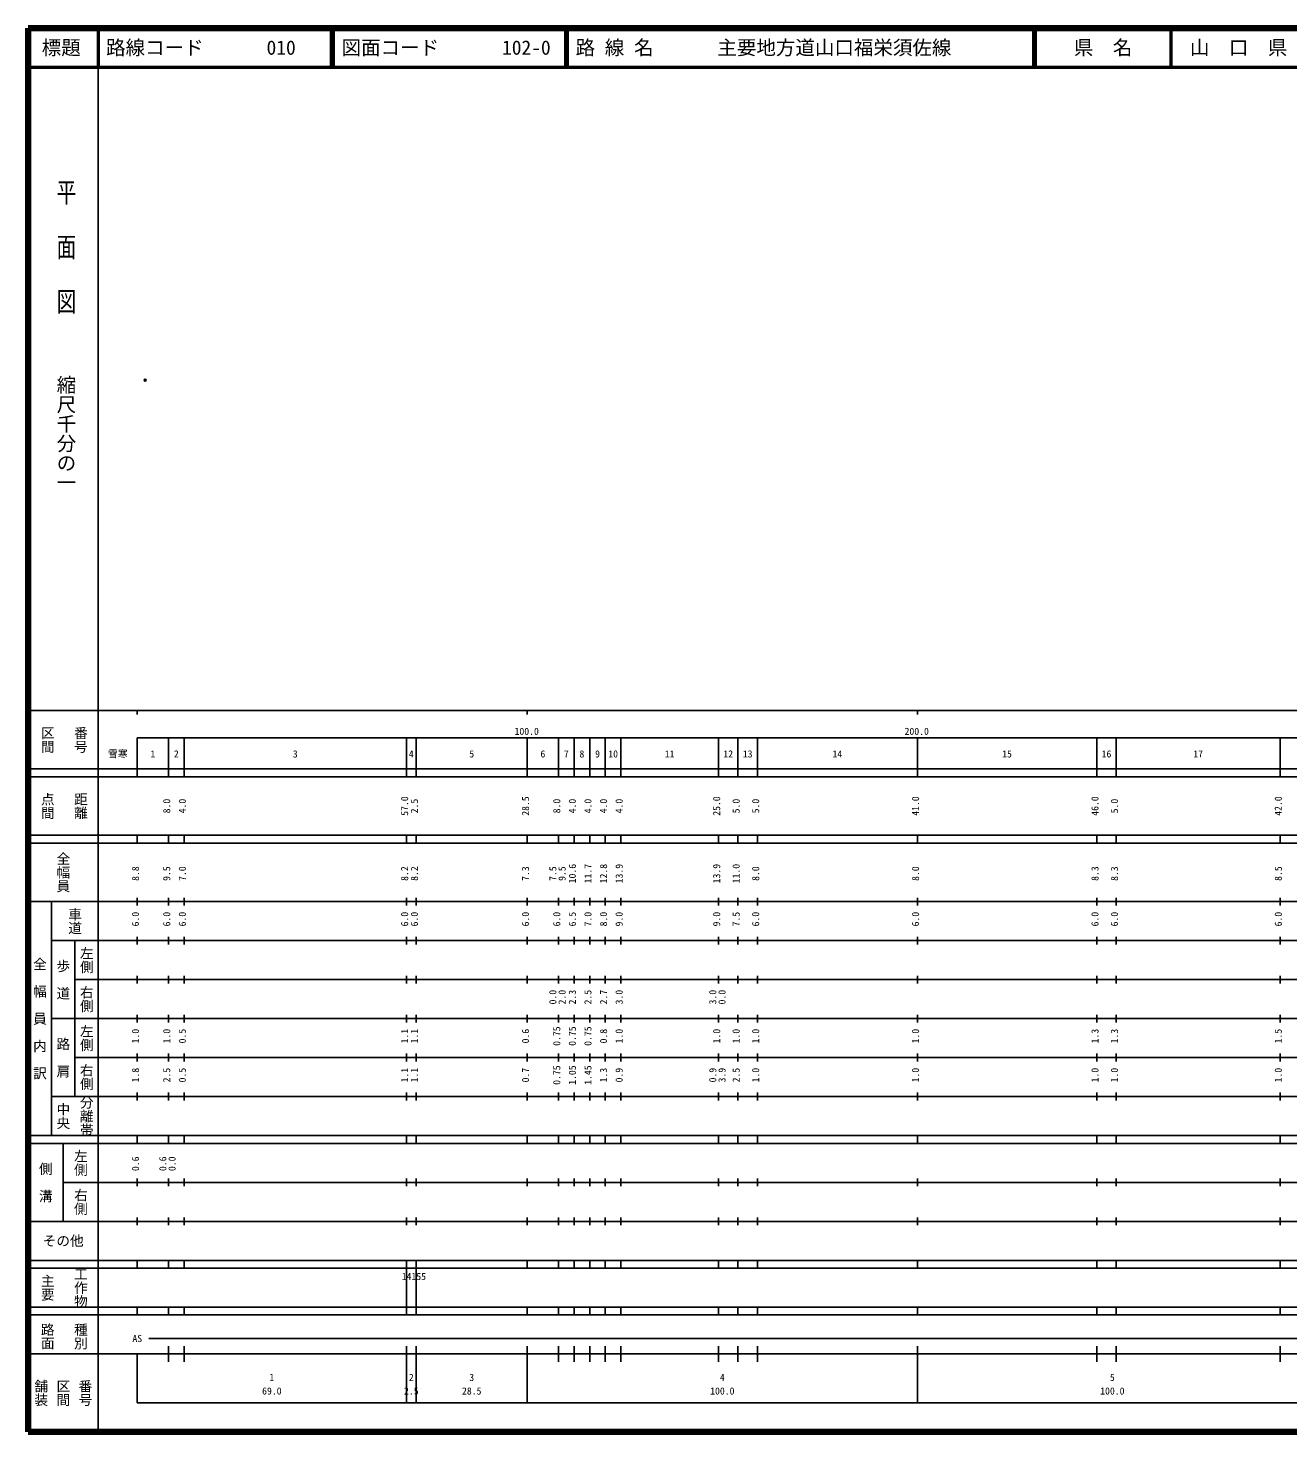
# Model space of a CAD drawing. Units: millimetres on the paper. Extents: x 40 to 680, y 20 to 380.
# Drawn here: x 40 to 363, y 20 to 380 of the extents above; entities that cross this region are included whole.
import ezdxf
from ezdxf.enums import TextEntityAlignment as Align

# ---------------------------------------------------------------- set-up
doc = ezdxf.new("R2010")
doc.units = ezdxf.units.MM
doc.header["$PDMODE"] = 32
doc.header["$PDSIZE"] = 0.5
doc.layers.add('M-OTRS', color=6, linetype='Continuous')
doc.layers.add('M-TTL-TXT', color=7, linetype='Continuous')
for name, color, linetype, lineweight in [('M-TTL', 2, 'Continuous', 140), ('M-TTL-BAND', 7, 'Continuous', 25), ('M-TTL-LINE', 7, 'Continuous', 50)]:
    doc.layers.add(name, color=color, linetype=linetype, lineweight=lineweight)
doc.styles.add('@ＭＳ ゴシック', font='')
doc.styles.add('ＭＳ ゴシック', font='')
doc.styles.get('@ＭＳ ゴシック').set_extended_font_data('@MS Gothic')
doc.styles.get('ＭＳ ゴシック').set_extended_font_data('MS Gothic')

msp = doc.modelspace()

# ---------------------------------------------------------------- linework, layer by layer
at = {"layer": 'M-OTRS'}
msp.add_point((70.042, 289.707), dxfattribs=at)
at = {"layer": 'M-TTL'}
for p, q in [((40, 380), (40, 20)), ((680, 380), (40, 380)), ((40, 20), (680, 20))]:
    msp.add_line(p, q, dxfattribs=at)
at = {"layer": 'M-TTL-BAND'}
for p, q in [((58, 370), (58, 20)), ((40, 205), (579, 205)), ((68, 205), (68, 204)), ((168, 205), (168, 204)), ((268, 205), (268, 204)), ((68, 198), (579, 198)), ((68, 198), (68, 188)), ((76, 188), (76, 198)), ((80, 188), (80, 198)), ((137, 188), (137, 198)), ((139.5, 188), (139.5, 198)), ((168, 188), (168, 198)), ((176, 188), (176, 198)), ((180, 188), (180, 198)), ((184, 188), (184, 198)), ((188, 188), (188, 198)), ((192, 188), (192, 198)), ((217, 188), (217, 198)), ((222, 188), (222, 198)), ((227, 188), (227, 198)), ((268, 188), (268, 198)), ((314, 188), (314, 198)), ((319, 188), (319, 198)), ((361, 188), (361, 198)), ((40, 190), (579, 190)), ((40, 188), (579, 188)), ((40, 173), (579, 173)), ((68, 171), (68, 173)), ((76, 171), (76, 173)), ((80, 171), (80, 173)), ((137, 171), (137, 173)), ((139.5, 171), (139.5, 173)), ((168, 171), (168, 173)), ((176, 171), (176, 173)), ((180, 171), (180, 173)), ((184, 171), (184, 173)), ((188, 171), (188, 173)), ((192, 171), (192, 173)), ((217, 171), (217, 173)), ((222, 171), (222, 173)), ((227, 171), (227, 173)), ((268, 171), (268, 173)), ((314, 171), (314, 173)), ((319, 171), (319, 173)), ((361, 171), (361, 173)), ((40, 171), (579, 171)), ((40, 156), (579, 156)), ((46, 96), (46, 156)), ((68, 155), (68, 157)), ((76, 155), (76, 157)), ((80, 155), (80, 157)), ((137, 155), (137, 157)), ((139.5, 155), (139.5, 157)), ((168, 155), (168, 157)), ((176, 155), (176, 157)), ((180, 155), (180, 157)), ((184, 155), (184, 157)), ((188, 155), (188, 157)), ((192, 155), (192, 157)), ((217, 155), (217, 157)), ((222, 155), (222, 157)), ((227, 155), (227, 157)), ((268, 155), (268, 157)), ((314, 155), (314, 157)), ((319, 155), (319, 157)), ((361, 155), (361, 157)), ((46, 146), (579, 146)), ((52, 146), (52, 106)), ((68, 145), (68, 147)), ((76, 145), (76, 147)), ((80, 145), (80, 147)), ((137, 145), (137, 147)), ((139.5, 145), (139.5, 147)), ((168, 145), (168, 147)), ((176, 145), (176, 147)), ((180, 145), (180, 147)), ((184, 145), (184, 147)), ((188, 145), (188, 147)), ((192, 145), (192, 147)), ((217, 145), (217, 147)), ((222, 145), (222, 147)), ((227, 145), (227, 147)), ((268, 145), (268, 147)), ((314, 145), (314, 147)), ((319, 145), (319, 147)), ((361, 145), (361, 147)), ((68, 135), (68, 137)), ((76, 135), (76, 137)), ((80, 135), (80, 137)), ((137, 135), (137, 137)), ((139.5, 135), (139.5, 137)), ((168, 135), (168, 137)), ((176, 135), (176, 137)), ((180, 135), (180, 137)), ((184, 135), (184, 137)), ((188, 135), (188, 137)), ((192, 135), (192, 137)), ((217, 135), (217, 137)), ((222, 135), (222, 137)), ((227, 135), (227, 137)), ((268, 135), (268, 137)), ((314, 135), (314, 137)), ((319, 135), (319, 137)), ((361, 135), (361, 137)), ((52, 136), (579, 136)), ((46, 126), (579, 126)), ((68, 125), (68, 127)), ((76, 125), (76, 127)), ((80, 125), (80, 127)), ((137, 125), (137, 127)), ((139.5, 125), (139.5, 127)), ((168, 125), (168, 127)), ((176, 125), (176, 127)), ((180, 125), (180, 127)), ((184, 125), (184, 127)), ((188, 125), (188, 127)), ((192, 125), (192, 127)), ((217, 125), (217, 127)), ((222, 125), (222, 127)), ((227, 125), (227, 127)), ((268, 125), (268, 127)), ((314, 125), (314, 127)), ((319, 125), (319, 127)), ((361, 125), (361, 127)), ((52, 116), (579, 116)), ((68, 115), (68, 117)), ((76, 115), (76, 117)), ((80, 115), (80, 117)), ((137, 115), (137, 117)), ((139.5, 115), (139.5, 117)), ((168, 115), (168, 117)), ((176, 115), (176, 117)), ((180, 115), (180, 117)), ((184, 115), (184, 117)), ((188, 115), (188, 117)), ((192, 115), (192, 117)), ((217, 115), (217, 117)), ((222, 115), (222, 117)), ((227, 115), (227, 117)), ((268, 115), (268, 117)), ((314, 115), (314, 117)), ((319, 115), (319, 117)), ((361, 115), (361, 117)), ((46, 106), (579, 106)), ((68, 105), (68, 107)), ((76, 105), (76, 107)), ((80, 105), (80, 107)), ((137, 105), (137, 107)), ((139.5, 105), (139.5, 107)), ((168, 105), (168, 107)), ((176, 105), (176, 107)), ((180, 105), (180, 107)), ((184, 105), (184, 107)), ((188, 105), (188, 107)), ((192, 105), (192, 107)), ((217, 105), (217, 107)), ((222, 105), (222, 107)), ((227, 105), (227, 107)), ((268, 105), (268, 107)), ((314, 105), (314, 107)), ((319, 105), (319, 107)), ((361, 105), (361, 107)), ((40, 96), (579, 96)), ((40, 94), (579, 94)), ((49, 94), (49, 74)), ((68, 94), (68, 96)), ((76, 94), (76, 96)), ((80, 94), (80, 96)), ((137, 94), (137, 96)), ((139.5, 94), (139.5, 96)), ((168, 94), (168, 96)), ((176, 94), (176, 96)), ((180, 94), (180, 96)), ((184, 94), (184, 96)), ((188, 94), (188, 96)), ((192, 94), (192, 96)), ((217, 94), (217, 96)), ((222, 94), (222, 96)), ((227, 94), (227, 96)), ((268, 94), (268, 96)), ((314, 94), (314, 96)), ((319, 94), (319, 96)), ((361, 94), (361, 96)), ((49, 84), (579, 84)), ((68, 83), (68, 85)), ((76, 83), (76, 85)), ((80, 83), (80, 85)), ((137, 83), (137, 85)), ((139.5, 83), (139.5, 85)), ((168, 83), (168, 85)), ((176, 83), (176, 85)), ((180, 83), (180, 85)), ((184, 83), (184, 85)), ((188, 83), (188, 85)), ((192, 83), (192, 85)), ((217, 83), (217, 85)), ((222, 83), (222, 85)), ((227, 83), (227, 85)), ((268, 83), (268, 85)), ((314, 83), (314, 85)), ((319, 83), (319, 85)), ((361, 83), (361, 85)), ((40, 74), (579, 74)), ((68, 73), (68, 75)), ((76, 73), (76, 75)), ((80, 73), (80, 75)), ((137, 73), (137, 75)), ((139.5, 73), (139.5, 75)), ((168, 73), (168, 75)), ((176, 73), (176, 75)), ((180, 73), (180, 75)), ((184, 73), (184, 75)), ((188, 73), (188, 75)), ((192, 73), (192, 75)), ((217, 73), (217, 75)), ((222, 73), (222, 75)), ((227, 73), (227, 75)), ((268, 73), (268, 75)), ((314, 73), (314, 75)), ((319, 73), (319, 75)), ((361, 73), (361, 75)), ((40, 64), (579, 64)), ((40, 62), (579, 62)), ((68, 62), (68, 64)), ((76, 62), (76, 64)), ((80, 62), (80, 64)), ((137, 62), (137, 64)), ((137, 52), (137, 62)), ((139.5, 62), (139.5, 64)), ((139.5, 52), (139.5, 62)), ((168, 62), (168, 64)), ((176, 62), (176, 64)), ((180, 62), (180, 64)), ((184, 62), (184, 64)), ((188, 62), (188, 64)), ((192, 62), (192, 64)), ((217, 62), (217, 64)), ((222, 62), (222, 64)), ((227, 62), (227, 64)), ((268, 62), (268, 64)), ((314, 62), (314, 64)), ((319, 62), (319, 64)), ((361, 62), (361, 64)), ((40, 52), (579, 52)), ((68, 50), (68, 52)), ((76, 50), (76, 52)), ((80, 50), (80, 52)), ((137, 50), (137, 52)), ((139.5, 50), (139.5, 52)), ((168, 50), (168, 52)), ((176, 50), (176, 52)), ((180, 50), (180, 52)), ((184, 50), (184, 52)), ((188, 50), (188, 52)), ((192, 50), (192, 52)), ((217, 50), (217, 52)), ((222, 50), (222, 52)), ((227, 50), (227, 52)), ((268, 50), (268, 52)), ((314, 50), (314, 52)), ((319, 50), (319, 52)), ((361, 50), (361, 52)), ((40, 50), (579, 50)), ((71, 44), (565, 44)), ((40, 40), (579, 40)), ((68, 40), (68, 27.5)), ((76, 38), (76, 42)), ((80, 38), (80, 42)), ((137, 27.5), (137, 42)), ((139.5, 27.5), (139.5, 42)), ((168, 27.5), (168, 42)), ((176, 38), (176, 42)), ((180, 38), (180, 42)), ((184, 38), (184, 42)), ((188, 38), (188, 42)), ((192, 38), (192, 42)), ((217, 38), (217, 42)), ((222, 38), (222, 42)), ((227, 38), (227, 42)), ((268, 27.5), (268, 42)), ((314, 38), (314, 42)), ((319, 38), (319, 42)), ((361, 38), (361, 42)), ((68, 27.5), (579, 27.5))]:
    msp.add_line(p, q, dxfattribs=at)
at = {"layer": 'M-TTL-LINE'}
for p, q in [((58, 380), (58, 370)), ((117.75, 380), (117.75, 370)), ((118.25, 380), (118.25, 370)), ((177.75, 380), (177.75, 370)), ((178.25, 380), (178.25, 370)), ((297.75, 380), (297.75, 370)), ((298.25, 380), (298.25, 370)), ((333, 380), (333, 370)), ((40, 370), (680, 370))]:
    msp.add_line(p, q, dxfattribs=at)

# ---------------------------------------------------------------- texts
at = {"layer": 'M-TTL-BAND', "style": '@ＭＳ ゴシック', "width": 1.4}
msp.add_text('平  面  図', height=3.666, rotation=270, dxfattribs=at).set_placement((49.777, 306.475), align=Align.MIDDLE_RIGHT)
at = {"layer": 'M-TTL-BAND', "style": '@ＭＳ ゴシック'}
msp.add_text('縮尺千分の一', height=3.666, rotation=270, dxfattribs=at).set_placement((49.777, 261.03), align=Align.MIDDLE_RIGHT)
for s, p in [('区間', (45, 197.5)), ('番号', (53.5, 197.5)), ('点間', (45, 180.5)), ('距離', (53.5, 180.5)), ('全幅員', (49, 163.5)), ('車道', (52, 151)), ('左側', (55, 141)), ('全\u3000幅\u3000員\u3000内\u3000訳', (43, 126)), ('歩\u3000道', (49, 136)), ('右側', (55, 131)), ('左側', (55, 121)), ('路\u3000肩', (49, 116)), ('右側', (55, 111)), ('分離帯', (55, 101)), ('中央', (49, 101)), ('左側', (53.5, 89)), ('側\u3000溝', (44.5, 84)), ('右側', (53.5, 79)), ('工作物', (53.5, 57)), ('主要', (45, 57)), ('路面', (45, 44.5)), ('種別', (53.5, 44.5)), ('舗装', (43.333, 30)), ('区間', (49, 30)), ('番号', (54.667, 30))]:
    msp.add_text(s, height=2.566, rotation=270, dxfattribs=at).set_placement(p, align=Align.MIDDLE_CENTER)
at = {"layer": 'M-TTL-BAND', "style": 'ＭＳ ゴシック'}
for s, p in [('100.0', (167.844, 198.195)), ('200.0', (267.844, 198.195)), ('雪寒', (63.014, 192.405)), ('1', (72, 192.405)), ('2', (78, 192.405)), ('3', (108.5, 192.405)), ('4', (138.25, 192.405)), ('5', (153.75, 192.405)), ('6', (172, 192.405)), ('7', (178, 192.405)), ('8', (182, 192.405)), ('9', (186, 192.405)), ('10', (190, 192.405)), ('11', (204.5, 192.405)), ('12', (219.5, 192.405)), ('13', (224.5, 192.405)), ('14', (247.5, 192.405)), ('15', (291, 192.405)), ('16', (316.5, 192.405)), ('17', (340, 192.405)), ('AS', (68, 42.5)), ('1', (102.5, 32.523)), ('2', (138.25, 32.523)), ('3', (153.75, 32.523)), ('4', (218, 32.523)), ('5', (318, 32.523)), ('69.0', (102.5, 29.033)), ('2.5', (138.25, 29.033)), ('28.5', (153.75, 29.033)), ('100.0', (218, 29.033)), ('100.0', (318, 29.033))]:
    msp.add_text(s, height=1.833, dxfattribs=at).set_placement(p, align=Align.BOTTOM_CENTER)
for s, p in [('8.0', (77, 180.5)), ('4.0', (81, 180.5)), ('57.0', (138, 180.5)), ('2.5', (140.5, 180.5)), ('28.5', (169, 180.5)), ('8.0', (177, 180.5)), ('4.0', (181, 180.5)), ('4.0', (185, 180.5)), ('4.0', (189, 180.5)), ('4.0', (193, 180.5)), ('25.0', (218, 180.5)), ('5.0', (223, 180.5)), ('5.0', (228, 180.5)), ('41.0', (269, 180.5)), ('46.0', (315, 180.5)), ('5.0', (320, 180.5)), ('42.0', (362, 180.5)), ('8.8', (69, 163.174)), ('9.5', (77, 163.174)), ('7.0', (81, 163.174)), ('8.2', (138, 163.174)), ('8.2', (140.5, 163.174)), ('7.3', (169, 163.174)), ('7.5', (176, 163.174)), ('9.5', (178.37, 163.174)), ('10.6', (181, 163.174)), ('11.7', (185, 163.174)), ('12.8', (189, 163.174)), ('13.9', (193, 163.174)), ('13.9', (218, 163.174)), ('11.0', (223, 163.174)), ('8.0', (228, 163.174)), ('8.0', (269, 163.174)), ('8.3', (315, 163.174)), ('8.3', (320, 163.174)), ('8.5', (362, 163.174)), ('6.0', (69, 151.5)), ('6.0', (77, 151.5)), ('6.0', (81, 151.5)), ('6.0', (138, 151.5)), ('6.0', (140.5, 151.5)), ('6.0', (169, 151.5)), ('6.0', (177, 151.5)), ('6.5', (181, 151.5)), ('7.0', (185, 151.5)), ('8.0', (189, 151.5)), ('9.0', (193, 151.5)), ('9.0', (218, 151.5)), ('7.5', (223, 151.5)), ('6.0', (228, 151.5)), ('6.0', (269, 151.5)), ('6.0', (315, 151.5)), ('6.0', (320, 151.5)), ('6.0', (362, 151.5)), ('0.0', (176, 131.5)), ('2.0', (178.37, 131.5)), ('2.3', (181, 131.5)), ('2.5', (185, 131.5)), ('2.7', (189, 131.5)), ('3.0', (193, 131.5)), ('3.0', (217, 131.5)), ('0.0', (219.37, 131.5)), ('1.0', (69, 121.5)), ('1.0', (77, 121.5)), ('0.5', (81, 121.5)), ('1.1', (138, 121.5)), ('1.1', (140.5, 121.5)), ('0.6', (169, 121.5)), ('0.75', (177, 121.5)), ('0.75', (181, 121.5)), ('0.75', (185, 121.5)), ('0.8', (189, 121.5)), ('1.0', (193, 121.5)), ('1.0', (218, 121.5)), ('1.0', (223, 121.5)), ('1.0', (228, 121.5)), ('1.0', (269, 121.5)), ('1.3', (315, 121.5)), ('1.3', (320, 121.5)), ('1.5', (362, 121.5)), ('1.8', (69, 111.5)), ('2.5', (77, 111.5)), ('0.5', (81, 111.5)), ('1.1', (138, 111.5)), ('1.1', (140.5, 111.5)), ('0.7', (169, 111.5)), ('0.75', (177, 111.5)), ('1.05', (181, 111.5)), ('1.45', (185, 111.5)), ('1.3', (189, 111.5)), ('0.9', (193, 111.5)), ('0.9', (217, 111.5)), ('3.9', (219.37, 111.5)), ('2.5', (223, 111.5)), ('1.0', (228, 111.5)), ('1.0', (269, 111.5)), ('1.0', (315, 111.5)), ('1.0', (320, 111.5)), ('1.0', (362, 111.5)), ('0.6', (69, 88.764)), ('0.6', (76, 88.764)), ('0.0', (78.37, 88.764))]:
    msp.add_text(s, height=1.833, rotation=90, dxfattribs=at).set_placement(p, align=Align.BOTTOM_CENTER)
msp.add_text('その他', height=2.566, dxfattribs=at).set_placement((49, 69), align=Align.MIDDLE_CENTER)
msp.add_text('14155', height=1.833, dxfattribs=at).set_placement((135.793, 58.405), align=Align.BOTTOM_LEFT)
at = {"layer": 'M-TTL-TXT', "style": 'ＭＳ ゴシック'}
for s, p in [('標題', (48.5, 375)), ('県\u3000名', (315.625, 375)), ('山\u3000口\u3000県', (350.375, 375))]:
    msp.add_text(s, height=3.666, dxfattribs=at).set_placement(p, align=Align.MIDDLE_CENTER)
for s, p in [('路線コード', (60, 375)), ('010', (101.142, 375)), ('図面コード', (120.38, 375)), ('102-0', (161.521, 375)), ('路 線 名', (180.38, 375)), ('主要地方道山口福栄須佐線', (216.734, 375))]:
    msp.add_text(s, height=3.666, dxfattribs=at).set_placement(p, align=Align.MIDDLE_LEFT)

doc.saveas('drawing.dxf')
